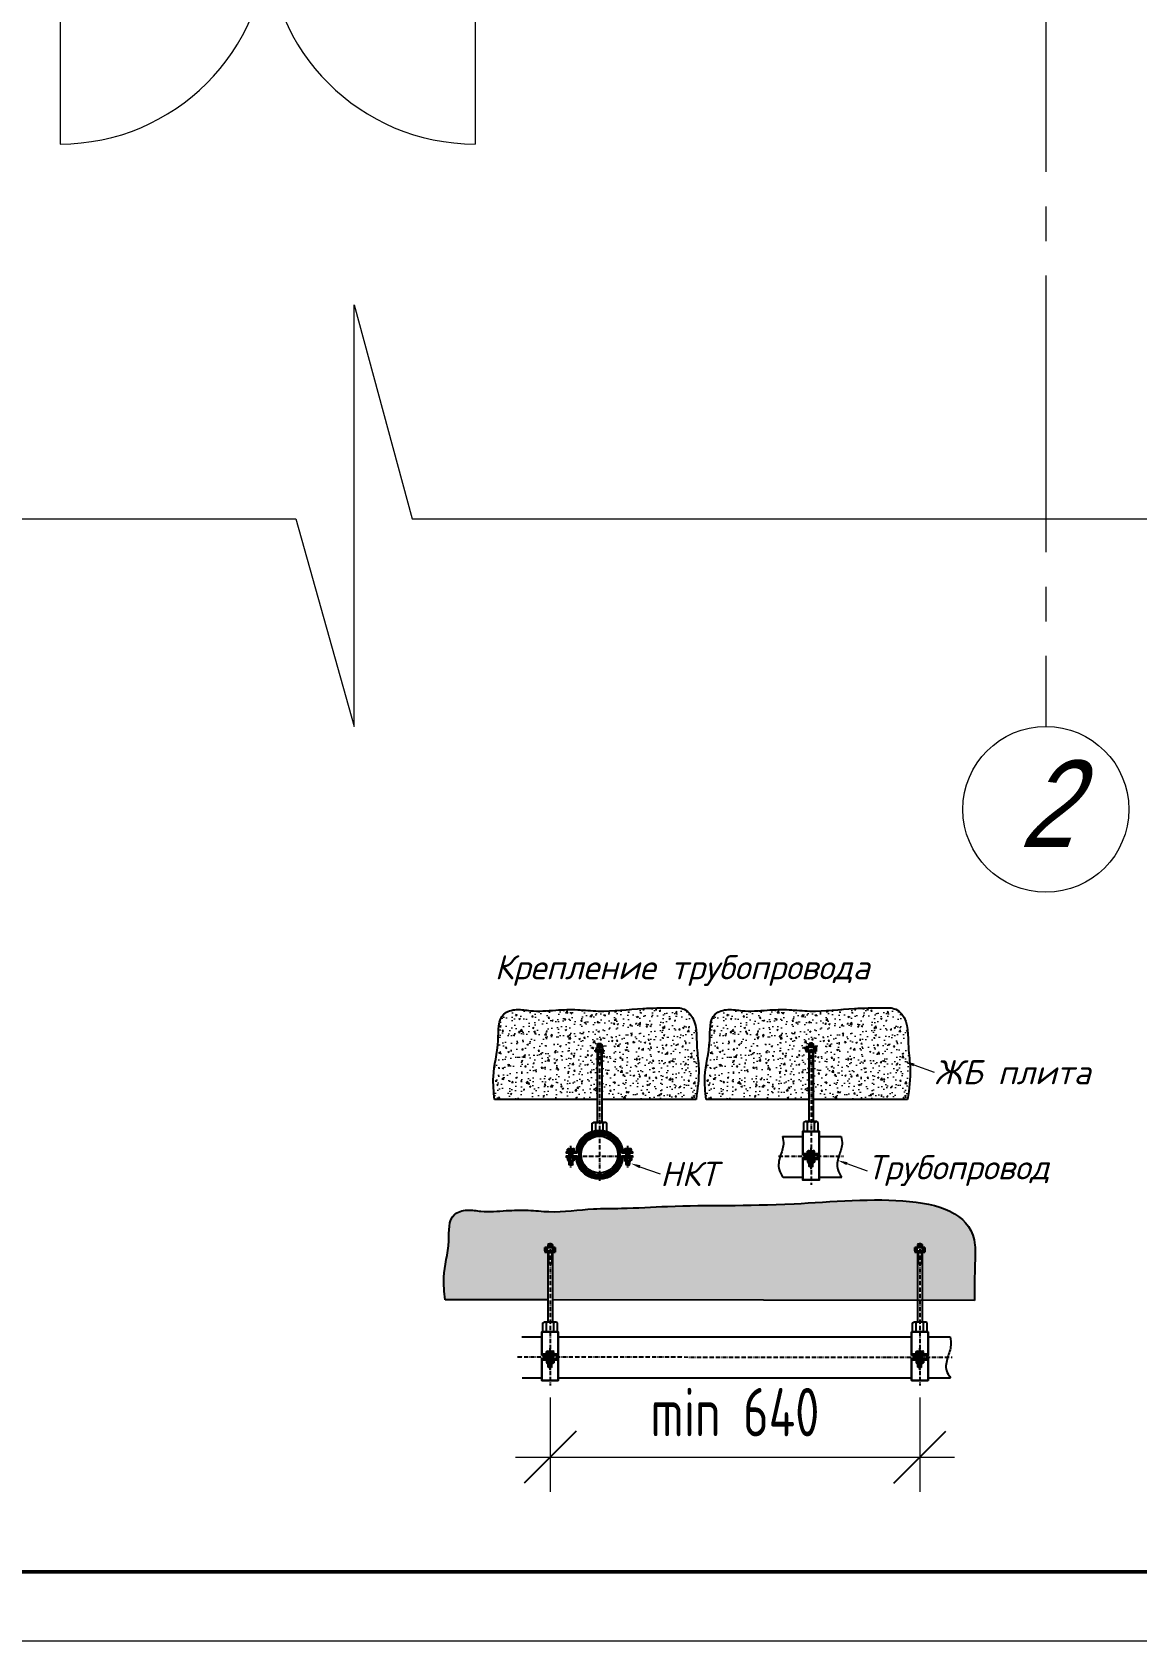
# Model space of a CAD drawing. Header units: millimetres. Extents: x 30169 to 203393, y 1026 to 13462.
# Drawn here: x 132279 to 135472, y 1026 to 5679 of the extents above; entities that cross this region are included whole.
import ezdxf
from ezdxf import colors
from ezdxf.entities.mleader import LeaderData, LeaderLine
from ezdxf.math import Vec2, Vec3

# ---------------------------------------------------------------- set-up
doc = ezdxf.new("R2010")
doc.units = ezdxf.units.MM
for name, pattern in [('ACAD_ISO10W100', [18.5, 12, -3, 0.5, -3]), ('CENTER', [50.8, 31.75, -6.35, 6.35, -6.35]), ('CONTINUA', [0]), ('DASHED', [7, 5, -2, 0]), ('LTYPE_5', [1100, 800, -100, 100, -100])]:
    doc.linetypes.add(name, pattern=pattern)
doc.layers.add('4.4.4._Сэндвич', color=252, linetype='Continuous', lineweight=53)
doc.layers.add('RC-Выноски', color=7, linetype='Continuous', lineweight=0)
for name, color, linetype in [('BORU', 9, 'Continuous'), ('SM_kelepçe', 2, 'Continuous'), ('АГПТ', 7, 'Continuous'), ('ось', 8, 'ACAD_ISO10W100')]:
    doc.layers.add(name, color=color, linetype=linetype)
doc.layers.add('Общий01', color=18, linetype='Continuous', lineweight=13, true_color=0x000000)
doc.layers.add('Стена', color=18, linetype='Continuous', lineweight=50, true_color=0x000000)
doc.styles.add('ARIALUNICODEMS', font='ARIALUNI.ttf')
doc.styles.add('RubezhCAD', font='arial.ttf', dxfattribs={"width": 0.8})
doc.styles.add('simplex', font='simplex.shx', dxfattribs={"width": 0.7})
doc.styles.get("Standard").update_dxf_attribs({"font": 'arial.ttf'})
doc.styles.add('Архитектурный', font='isocpeui.ttf')
doc.dimstyles.new('krilca', dxfattribs={"dimscale": 0, "dimtxt": 180, "dimasz": 150, "dimexe": 100, "dimexo": 50, "dimgap": 60, "dimtad": 1, "dimdec": 0, "dimdsep": 46, "dimtxsty": 'simplex', "dimblk": 'OBLIQUE', "dimcen": 0, "dimdle": 100, "dimclrd": 256, "dimclre": 256, "dimclrt": 256, "dimaunit": 1, "dimadec": 0, "dimazin": 0, "dimtfac": 1, "dimtdec": 0, "dimtmove": 1, "dimatfit": 3, "dimldrblk": 'OPEN30', "dimfxl": 100, "dimlwd": -1, "dimlwe": -1, "dimarcsym": 0})

# ---------------------------------------------------------------- blocks, each defined once
blk = doc.blocks.new('*U297')
at = {"lineweight": 0}
blk.add_lwpolyline([(-415, -5), (5, -5), (5, 292), (-415, 292)], close=True, dxfattribs=at)
at = {"color": 0, "linetype": 'Continuous', "lineweight": 50}
blk.add_lwpolyline([(-395, 287), (0, 287), (0, 0), (-395, 0)], close=True, dxfattribs=at)
blk = doc.blocks.new('кросс4эт')
at = {"layer": 'АГПТ', "color": 252, "lineweight": 15}
blk.add_lwpolyline([(-358789.2, 513221.9), (-356187.9, 513221.9), (-356019.9, 512621.9), (-356019.9, 513841.2), (-355852, 513221.9), (-352999.2, 513221.9)], dxfattribs=at)
at = {"layer": 'Общий01', "color": 252, "linetype": 'LTYPE_5', "lineweight": 15}
blk.add_line((-354019.9, 520525.7), (-354019.9, 512621.9), dxfattribs=at)
at = {"layer": 'Общий01', "color": 252, "linetype": 'Continuous', "lineweight": 15}
blk.add_circle((-354019.9, 512381.9), 239.9, dxfattribs=at)
at = {"layer": 'Стена', "color": 252, "linetype": 'Continuous', "lineweight": 15}
for p, q in [((-356869.9, 514906.4), (-356869.9, 514306.4)), ((-355669.9, 514906.4), (-355669.9, 514306.4))]:
    blk.add_line(p, q, dxfattribs=at)
for centre, start, end in [((-356869.9, 514906.4), 270, 0), ((-355669.9, 514906.4), 180, 270)]:
    blk.add_arc(centre, 600, start, end, dxfattribs=at)
at = {"layer": 'Общий01', "color": 252, "linetype": 'Continuous', "lineweight": 15, "style": 'ARIALUNICODEMS', "oblique": 20, "width": 0.8}
blk.add_text('2', height=250, rotation=360, dxfattribs=at).set_placement((-354097.6, 512273.2))
blk = doc.blocks.new('НКТ')
at = {"layer": 'BORU'}
for radius in [533, 485]:
    blk.add_circle((5330585, 929070), radius, dxfattribs=at)
at = {"layer": 'SM_kelepçe', "color": 250, "linetype": 'ByBlock', "ltscale": 0.2}
for p, q in [((5330393, 929895), (5330429, 929916)), ((5330393, 929645), (5330393, 929895)), ((5330741, 929916), (5330429, 929916)), ((5330489, 929676), (5330489, 929895)), ((5330681, 929668), (5330681, 929895)), ((5330777, 929895), (5330741, 929916)), ((5330777, 929645), (5330777, 929895)), ((5329739, 929211), (5329757, 929221)), ((5329739, 929154), (5329739, 929211)), ((5329739, 929154), (5329931, 929154)), ((5329739, 928976), (5329757, 928986)), ((5329739, 928976), (5329739, 928920)), ((5329739, 928920), (5329757, 928909)), ((5329757, 929221), (5329913, 929221)), ((5329913, 928986), (5329757, 928986)), ((5329913, 928909), (5329757, 928909)), ((5329787, 929154), (5329787, 929211)), ((5329787, 929034), (5329787, 929106)), ((5329787, 928976), (5329787, 928920)), ((5329787, 928806), (5329787, 928909)), ((5329799, 929034), (5329799, 929106)), ((5329799, 928794), (5329799, 928909)), ((5329871, 929034), (5329871, 929106)), ((5329871, 928794), (5329871, 928909)), ((5329883, 929155), (5329883, 929211)), ((5329883, 929034), (5329883, 929106)), ((5329883, 928976), (5329883, 928920)), ((5329883, 928806), (5329883, 928909)), ((5329931, 929211), (5329913, 929221)), ((5329931, 928976), (5329913, 928986)), ((5329931, 928920), (5329913, 928909)), ((5329931, 929154), (5329931, 929211)), ((5329931, 928976), (5329931, 928920)), ((5329998, 929219), (5329969, 929226)), ((5329998, 928922), (5329969, 928914)), ((5330062, 929202), (5330033, 929210)), ((5330062, 928938), (5330033, 928930)), ((5331109, 929202), (5331138, 929210)), ((5331109, 928938), (5331138, 928930)), ((5331173, 929219), (5331202, 929226)), ((5331173, 928922), (5331202, 928914)), ((5331239, 929211), (5331257, 929221)), ((5331239, 929154), (5331239, 929211)), ((5331431, 929154), (5331239, 929154)), ((5331239, 928976), (5331257, 928986)), ((5331239, 928976), (5331239, 928920)), ((5331239, 928920), (5331257, 928909)), ((5331413, 929221), (5331257, 929221)), ((5331257, 928986), (5331413, 928986)), ((5331257, 928909), (5331413, 928909)), ((5331287, 929155), (5331287, 929211)), ((5331287, 929034), (5331287, 929106)), ((5331287, 928976), (5331287, 928920)), ((5331287, 928806), (5331287, 928909)), ((5331299, 929034), (5331299, 929106)), ((5331299, 928794), (5331299, 928909)), ((5331371, 929034), (5331371, 929106)), ((5331371, 928794), (5331371, 928909)), ((5331383, 929154), (5331383, 929211)), ((5331383, 929034), (5331383, 929106)), ((5331383, 928976), (5331383, 928920)), ((5331383, 928806), (5331383, 928909)), ((5331431, 929211), (5331413, 929221)), ((5331431, 928976), (5331413, 928986)), ((5331431, 928920), (5331413, 928909)), ((5331431, 929154), (5331431, 929211)), ((5331431, 928976), (5331431, 928920)), ((5329799, 928794), (5329787, 928806)), ((5329871, 928794), (5329799, 928794)), ((5329883, 928806), (5329871, 928794)), ((5331287, 928806), (5331299, 928794)), ((5331299, 928794), (5331371, 928794)), ((5331371, 928794), (5331383, 928806))]:
    blk.add_line(p, q, dxfattribs=at)
at = {"layer": 'SM_kelepçe', "color": 250, "linetype": 'CENTER', "ltscale": 0.2}
for p, q in [((5329835, 928735), (5329835, 929302)), ((5331335, 928735), (5331335, 929302))]:
    blk.add_line(p, q, dxfattribs=at)
at = {"layer": 'SM_kelepçe', "color": 250, "linetype": 'ByBlock', "ltscale": 0.2}
blk.add_lwpolyline([(5331192, 929142), (5331455, 929142), (5331455, 929106), (5331192, 929106, -0.377259), (5331151, 929143, 0.879723), (5330020, 929143, -0.377259), (5329978, 929106), (5329715, 929106), (5329715, 929142), (5329978, 929142, 0.377259), (5329984, 929147, -0.879723), (5331186, 929147, 0.377259)], format="xyb", close=True, dxfattribs=at)
blk.add_lwpolyline([(5331455, 928998), (5331192, 928998, 0.377259), (5331186, 928993, -0.879724), (5329984, 928993, 0.377259), (5329978, 928998), (5329715, 928998), (5329715, 929034), (5329978, 929034, -0.377259), (5330020, 928997, 0.879724), (5331151, 928997, -0.377259), (5331192, 929034), (5331455, 929034), (5331455, 928998)], format="xyb", dxfattribs=at)
for points in [[(5329733, 929154), (5329937, 929154), (5329937, 929142), (5329733, 929142)], [(5329733, 928998), (5329937, 928998), (5329937, 928986), (5329733, 928986)], [(5331437, 929154), (5331233, 929154), (5331233, 929142), (5331437, 929142)], [(5331437, 928998), (5331233, 928998), (5331233, 928986), (5331437, 928986)]]:
    blk.add_lwpolyline(points, close=True, dxfattribs=at)
for centre, radius, start, end in [((5330585, 929070), 636, 14.1825, 165.8174), ((5330429, 929819), 97, 51.7868, 90), ((5330585, 929684), 232, 65.5673, 114.4327), ((5330741, 929819), 97, 90, 128.2132), ((5330585, 929070), 540, 14.1825, 165.8175), ((5329757, 929173), 48.5, 51.7868, 90), ((5329757, 928938), 48.5, 51.7868, 90), ((5329757, 928958), 48.5, 270, 308.2132), ((5329835, 929105), 116, 65.5673, 114.4327), ((5329835, 928870), 116, 65.5673, 114.4327), ((5329835, 929025), 116, 245.5673, 294.4327), ((5329913, 929173), 48.5, 90, 128.2132), ((5329913, 928938), 48.5, 90, 128.2132), ((5329913, 928958), 48.5, 231.7868, 270), ((5330585, 929070), 636, 194.1825, 345.8175), ((5330585, 929070), 540, 194.1825, 345.8175), ((5331257, 929173), 48.5, 51.7868, 90), ((5331257, 928938), 48.5, 51.7868, 90), ((5331257, 928958), 48.5, 270, 308.2132), ((5331335, 929105), 116, 65.5673, 114.4327), ((5331335, 928870), 116, 65.5673, 114.4327), ((5331335, 929025), 116, 245.5673, 294.4327), ((5331413, 929173), 48.5, 90, 128.2132), ((5331413, 928938), 48.5, 90, 128.2132), ((5331413, 928958), 48.5, 231.7868, 270)]:
    blk.add_arc(centre, radius, start, end, dxfattribs=at)
blk = doc.blocks.new('_OBLIQUE')
at = {"color": 0, "linetype": 'ByBlock'}
blk.add_line((-0.5, -0.5), (0.5, 0.5), dxfattribs=at)
blk = doc.blocks.new('*D305')
at = {"layer": 'Defpoints', "color": 0, "linetype": 'Continuous', "transparency": 16777216}
for p in [(133775.9, 1779.8), (134844.8, 1779.8), (134844.8, 1557.8)]:
    blk.add_point(p, dxfattribs=at)
at = {"layer": 'АГПТ', "color": 42, "linetype": 'Continuous', "lineweight": 5, "transparency": 16777216}
for p, q in [((133775.9, 1729.8), (133775.9, 1457.8)), ((134844.8, 1729.8), (134844.8, 1457.8)), ((133675.9, 1557.8), (134944.8, 1557.8))]:
    blk.add_line(p, q, dxfattribs=at)
at = {"layer": 'АГПТ', "color": 42, "linetype": 'Continuous', "lineweight": 5, "transparency": 16777216, "xscale": 150, "yscale": 150, "zscale": 150, "rotation": 180}
blk.add_blockref('_OBLIQUE', (133775.9, 1557.8), dxfattribs=at)
at = {"layer": 'АГПТ', "color": 42, "linetype": 'Continuous', "lineweight": 5, "transparency": 16777216, "xscale": 150, "yscale": 150, "zscale": 150}
blk.add_blockref('_OBLIQUE', (134844.8, 1557.8), dxfattribs=at)
at = {"layer": 'АГПТ', "color": 42, "linetype": 'Continuous', "lineweight": 5, "transparency": 16777216, "insert": (134310.4, 1687.8), "char_height": 180, "attachment_point": 5, "style": 'simplex'}
blk.add_mtext('{\\H0.77778x;min 640}', dxfattribs=at)
blk = doc.blocks.new('_Open30')
at = {"color": 0, "linetype": 'ByBlock', "lineweight": -2}
for p, q in [((-1, 0.268), (0, 0)), ((0, 0), (-1, -0.268)), ((0, 0), (-1, 0))]:
    blk.add_line(p, q, dxfattribs=at)
blk = doc.blocks.new('монтBTH')
at = {"layer": 'RC-Выноски'}
ml = blk.add_multileader_mtext('Standard', dxfattribs=at)
ml.set_content('плита перекрытия', color=256, style='RubezhCAD')
ml.set_leader_properties()
ml.build(insert=Vec2(0, 0))
ml.multileader.update_dxf_attribs({"text_left_attachment_type": 2, "dogleg_length": 2, "arrow_head_size": 400, "scale": 100})
ctx = ml.context
ctx.base_point, ctx.scale, ctx.char_height, ctx.arrow_head_size, ctx.landing_gap_size, ctx.plane_origin = Vec3(4840785, -930815), 100, 250, 400, 100, Vec3(4361989, -1118802)
ctx.left_attachment, ctx.text_align_type = 2, 1
notes = []
notes.append((ctx, [(1, (1, 1, 0), (4843511, -930815), (-1, 0), 200, [(0, [(4843857, -932126)], 0, [])])]))
ctx.mtext.insert, ctx.mtext.width, ctx.mtext.alignment, ctx.mtext.flow_direction = Vec3(4842048, -930655), 2861.91, 2, 5
ml = blk.add_multileader_mtext('Standard', dxfattribs=at)
ml.set_content('труба гофрированная', color=256, style='RubezhCAD')
ml.set_leader_properties()
ml.build(insert=Vec2(0, 0))
ml.multileader.update_dxf_attribs({"text_left_attachment_type": 2, "dogleg_length": 2, "arrow_head_size": 400, "scale": 100})
ctx = ml.context
ctx.base_point, ctx.scale, ctx.char_height, ctx.arrow_head_size, ctx.landing_gap_size, ctx.plane_origin = Vec3(4840290, -934409), 100, 250, 400, 100, Vec3(4361989, -1122393)
ctx.left_attachment, ctx.text_align_type = 2, 1
notes.append((ctx, [(1, (1, 1, 0), (4843511, -934406), (-1, 0), 200, [(0, [(4843857, -933478)], 0, [])])]))
ctx.mtext.insert, ctx.mtext.width, ctx.mtext.alignment, ctx.mtext.flow_direction = Vec3(4841800, -934244), 2861.91, 2, 5
ml = blk.add_multileader_mtext('Standard', dxfattribs=at)
ml.set_content('скоба крепежная', color=256, style='RubezhCAD')
ml.set_leader_properties()
ml.build(insert=Vec2(0, 0))
ml.multileader.update_dxf_attribs({"text_left_attachment_type": 2, "dogleg_length": 2, "arrow_head_size": 400, "scale": 100})
ctx = ml.context
ctx.base_point, ctx.scale, ctx.char_height, ctx.arrow_head_size, ctx.landing_gap_size, ctx.plane_origin = Vec3(4840942, -935134), 100, 250, 400, 100, Vec3(4361989, -1123118)
ctx.left_attachment, ctx.text_align_type = 2, 1
notes.append((ctx, [(1, (1, 1, 0), (4843511, -935131), (-1, 0), 200, [(0, [(4844253, -933754)], 0, [])])]))
ctx.mtext.insert, ctx.mtext.width, ctx.mtext.alignment, ctx.mtext.flow_direction = Vec3(4842127, -934971), 2861.91, 2, 5
ml = blk.add_multileader_mtext('Standard', dxfattribs=at)
ml.set_content('Извещатель пожарный дымовой', color=256, style='RubezhCAD')
ml.set_leader_properties()
ml.build(insert=Vec2(0, 0))
ml.multileader.update_dxf_attribs({"text_left_attachment_type": 2, "dogleg_length": 2, "arrow_head_size": 400, "scale": 100})
ctx = ml.context
ctx.base_point, ctx.scale, ctx.char_height, ctx.arrow_head_size, ctx.landing_gap_size, ctx.plane_origin = Vec3(4844143, -935339), 100, 250, 400, 100, Vec3(4365549, -1123118)
ctx.left_attachment, ctx.text_align_type = 2, 1
notes.append((ctx, [(1, (1, 1, 0), (4847071, -935131), (-1, 0), 200, [(0, [(4846626, -933853)], 0, [])])]))
ctx.mtext.insert, ctx.mtext.width, ctx.mtext.alignment, ctx.mtext.flow_direction = Vec3(4845507, -934971), 2861.91, 2, 5
for ctx, leaders in notes:
    for number, flags, end, landing, length, lines in leaders:
        leader = LeaderData()
        leader.index, (leader.has_last_leader_line, leader.has_dogleg_vector, leader.attachment_direction) = number, flags
        leader.last_leader_point, leader.dogleg_vector, leader.dogleg_length = Vec3(end), Vec3(landing), length
        for number, points, colour, breaks in lines:
            line = LeaderLine()
            line.index, line.vertices, line.color, line.breaks = number, Vec3.list(points), colors.encode_raw_color(colour), breaks
            leader.lines.append(line)
        ctx.leaders.append(leader)

msp = doc.modelspace()

# ---------------------------------------------------------------- hatches: boundary and pattern name
at = {"layer": 'АГПТ', "linetype": 'ByBlock', "lineweight": 5, "true_color": 0x636466}
h = msp.add_hatch(dxfattribs=at)
h.set_pattern_fill('AR-CONC', color=251, scale=6.5856)
h.set_pattern_definition([(50, (-149991.78, -55151.076), (47.2358866, -4.1326046), [4.9392, -54.3312]), (355, (-149991.78, -55151.076), (-9.137608, 49.536365), [3.95136, -43.46496]), (100.451444, (-149987.845, -55151.42), (38.0982786, 45.40376), [4.197674, -46.174415]), (46.1842, (-149991.78, -55137.905), (70.284245, -10.900438), [7.4088, -81.4968]), (96.635635, (-149985.924, -55138.81), (61.553097, 64.151555), [6.296515, -69.261661]), (351.184164, (-149991.78, -55137.905), (61.553097, 64.151555), [5.92704, -65.19744]), (21, (-149985.196, -55141.197), (39.309911, -26.5148697), [4.9392, -54.3312]), (326, (-149985.196, -55141.197), (16.0237745, 47.755481), [3.95136, -43.46496]), (71.451445, (-149981.92, -55143.407), (55.333685, 21.2406116), [4.197674, -46.174415]), (37.5, (-149991.781, -55151.076), (0.8007994, 21.9230576), [0, -42.938112, 0, -44.12352, 0, -43.6296]), (7.5, (-149991.78, -55151.076), (17.3247075, 25.9743777), [0, -25.156992, 0, -41.950272, 0, -16.62864]), (327.5, (-150006.467, -55151.076), (35.1554104, -1.4853736), [0, -16.464, 0, -51.36768, 0, -68.16096]), (317.5, (-150013.053, -55151.076), (38.4063084, 6.5925137), [0, -21.4032, 0, -34.113408, 0, -48.40416])])
edge = h.paths.add_edge_path()
edge.add_spline(control_points=[(134198, 2592.6), (134202.3, 2622.5), (134209.5, 2672.8), (134196.5, 2753.4), (134202.9, 2822.3), (134160.1, 2858.9), (134110.2, 2856.5), (134028.8, 2858.1), (133938.4, 2843.2), (133854.5, 2853.6), (133789.1, 2851.1), (133729.5, 2845.4), (133680.2, 2855.8), (133622.5, 2839), (133631.7, 2748.2), (133607.2, 2672.6), (133613.2, 2614.8), (133615.4, 2592.6)], knot_values=[0, 0, 0, 0, 813.20614, 1373.258786, 2267.598019, 2471.230575, 2825.518475, 3562.642134, 4740.096528, 5283.9821, 5863.401899, 6530.876351, 6895.046853, 7253.742669, 7962.297044, 8925.692749, 9523.839722, 9523.839722, 9523.839722, 9523.839722], degree=3, periodic=0)
edge.add_line((133615.4, 2592.6), (133912.2, 2592.6))
edge.add_line((133912.2, 2592.6), (133912.2, 2730.9))
edge.add_line((133912.2, 2730.9), (133906, 2730.9))
edge.add_line((133906, 2730.9), (133906, 2734.9))
edge.add_line((133906, 2734.9), (133910, 2734.9))
edge.add_line((133910, 2734.9), (133910, 2742.9))
edge.add_line((133910, 2742.9), (133912.2, 2742.9))
edge.add_line((133912.2, 2742.9), (133912.2, 2751.2))
edge.add_line((133912.2, 2751.2), (133913.8, 2752.8))
edge.add_line((133913.8, 2752.8), (133923.7, 2752.8))
edge.add_line((133923.7, 2752.8), (133925.4, 2751.2))
edge.add_line((133925.4, 2751.2), (133925.4, 2742.9))
edge.add_line((133925.4, 2742.9), (133927.6, 2742.9))
edge.add_line((133927.6, 2742.9), (133927.6, 2734.9))
edge.add_line((133927.6, 2734.9), (133931.6, 2734.9))
edge.add_line((133931.6, 2734.9), (133931.6, 2730.9))
edge.add_line((133931.6, 2730.9), (133925.4, 2730.9))
edge.add_line((133925.4, 2730.9), (133925.4, 2592.6))
edge.add_line((133925.4, 2592.6), (134198, 2592.6))
h = msp.add_hatch(dxfattribs=at)
h.set_pattern_fill('AR-CONC', color=251, scale=6.5856)
h.set_pattern_definition([(50, (-149380.31, -55151.076), (47.2358866, -4.1326046), [4.9392, -54.3312]), (355, (-149380.31, -55151.076), (-9.137608, 49.536365), [3.95136, -43.46496]), (100.451444, (-149376.373, -55151.42), (38.0982786, 45.40376), [4.197674, -46.174415]), (46.1842, (-149380.31, -55137.905), (70.284245, -10.900438), [7.4088, -81.4968]), (96.635635, (-149374.45, -55138.81), (61.553097, 64.151555), [6.296515, -69.261661]), (351.184164, (-149380.31, -55137.905), (61.553097, 64.151555), [5.92704, -65.19744]), (21, (-149373.724, -55141.197), (39.309911, -26.5148697), [4.9392, -54.3312]), (326, (-149373.724, -55141.197), (16.0237745, 47.755481), [3.95136, -43.46496]), (71.451445, (-149370.45, -55143.407), (55.333685, 21.2406116), [4.197674, -46.174415]), (37.5, (-149380.31, -55151.076), (0.8007994, 21.9230576), [0, -42.938112, 0, -44.12352, 0, -43.6296]), (7.5, (-149380.31, -55151.076), (17.3247075, 25.9743777), [0, -25.156992, 0, -41.950272, 0, -16.62864]), (327.5, (-149394.995, -55151.076), (35.1554104, -1.4853736), [0, -16.464, 0, -51.36768, 0, -68.16096]), (317.5, (-149401.58, -55151.076), (38.4063084, 6.5925137), [0, -21.4032, 0, -34.113408, 0, -48.40416])])
edge = h.paths.add_edge_path()
edge.add_line((134521.5, 2742.9), (134523.7, 2742.9))
edge.add_line((134523.7, 2742.9), (134523.7, 2751.2))
edge.add_line((134523.7, 2751.2), (134525.3, 2752.8))
edge.add_line((134525.3, 2752.8), (134535.2, 2752.8))
edge.add_line((134535.2, 2752.8), (134536.8, 2751.2))
edge.add_line((134536.8, 2751.2), (134536.8, 2742.9))
edge.add_line((134536.8, 2742.9), (134539, 2742.9))
edge.add_line((134539, 2742.9), (134539, 2734.9))
edge.add_line((134539, 2734.9), (134543, 2734.9))
edge.add_line((134543, 2734.9), (134543, 2730.9))
edge.add_line((134543, 2730.9), (134536.8, 2730.9))
edge.add_line((134536.8, 2730.9), (134536.8, 2592.6))
edge.add_line((134536.8, 2592.6), (134809.5, 2592.6))
edge.add_spline(control_points=[(134809.5, 2592.6), (134813.8, 2622.5), (134821, 2672.8), (134808, 2753.4), (134814.4, 2822.3), (134771.6, 2858.9), (134721.6, 2856.5), (134640.3, 2858.1), (134549.9, 2843.2), (134466, 2853.6), (134400.6, 2851.1), (134341, 2845.4), (134291.7, 2855.8), (134234, 2839), (134243.1, 2748.2), (134218.7, 2672.6), (134224.6, 2614.8), (134226.9, 2592.6)], knot_values=[0, 0, 0, 0, 1355.343567, 2288.764643, 3779.330031, 4118.717625, 4709.197459, 5937.73689, 7900.16088, 8806.636833, 9772.336498, 10884.793919, 11491.744755, 12089.571115, 13270.495074, 14876.154581, 15873.066204, 15873.066204, 15873.066204, 15873.066204], degree=3, periodic=0)
edge.add_line((134226.9, 2592.6), (134523.7, 2592.6))
edge.add_line((134523.7, 2592.6), (134523.7, 2730.9))
edge.add_line((134523.7, 2730.9), (134517.5, 2730.9))
edge.add_line((134517.5, 2730.9), (134517.5, 2734.9))
edge.add_line((134517.5, 2734.9), (134521.5, 2734.9))
edge.add_line((134521.5, 2734.9), (134521.5, 2742.9))
at = {"layer": 'АГПТ', "linetype": 'Continuous', "lineweight": 5}
h = msp.add_hatch(dxfattribs=at)
h.set_pattern_fill('AR-CONC', color=252, scale=6.5856)
h.set_pattern_definition([(50, (-449805.356, -100127.906), (47.2358866, -4.1326046), [4.9392, -54.3312]), (355, (-449805.356, -100127.906), (-9.137608, 49.536365), [3.95136, -43.46496]), (100.4514445, (-449801.42, -100128.25), (38.0982786, 45.40376), [4.197674, -46.174415]), (46.1842, (-449805.356, -100114.735), (70.284245, -10.900438), [7.4088, -81.4968]), (96.635635, (-449799.5, -100115.64), (61.553097, 64.1515546), [6.296515, -69.261661]), (351.184164, (-449805.356, -100114.735), (61.553097, 64.1515545), [5.92704, -65.19744]), (21, (-449798.77, -100118.028), (39.3099108, -26.5148697), [4.9392, -54.3312]), (326, (-449798.77, -100118.028), (16.0237745, 47.7554814), [3.95136, -43.46496]), (71.451445, (-449795.495, -100120.237), (55.333685, 21.2406116), [4.197674, -46.174415]), (37.5, (-449805.356, -100127.906), (0.80079943, 21.92305764), [0, -42.938112, 0, -44.12352, 0, -43.6296]), (7.5, (-449805.356, -100127.906), (17.3247075, 25.9743777), [0, -25.156992, 0, -41.950272, 0, -16.62864]), (327.5, (-449820.042, -100127.906), (35.15541036, -1.48537363), [0, -16.464, 0, -51.36768, 0, -68.16096]), (317.5, (-449826.628, -100127.906), (38.4063084, 6.5925137), [0, -21.4032, 0, -34.113408, 0, -48.40416])])
edge = h.paths.add_edge_path()
edge.add_line((134838.2, 2149.5), (134830, 2149.5))
edge.add_line((134830, 2149.5), (134830, 2152.9))
edge.add_line((134830, 2152.9), (134830, 2162.8))
edge.add_line((134830, 2162.8), (134838.2, 2162.8))
edge.add_line((134838.2, 2162.8), (134838.2, 2172.7))
edge.add_line((134838.2, 2172.7), (134851.4, 2172.7))
edge.add_line((134851.4, 2172.7), (134851.4, 2162.8))
edge.add_line((134851.4, 2162.8), (134859.6, 2162.8))
edge.add_line((134859.6, 2162.8), (134859.6, 2152.9))
edge.add_line((134859.6, 2152.9), (134859.6, 2149.5))
edge.add_line((134859.6, 2149.5), (134851.4, 2149.5))
edge.add_line((134851.4, 2149.5), (134851.4, 2011.4))
edge.add_line((134851.4, 2011.4), (135003.1, 2011.2))
edge.add_spline(control_points=[(135003.1, 2011.2), (135003, 2046.7), (135002.9, 2099.4), (135016.1, 2341.5), (134489.9, 2276.6), (134196.6, 2289.5), (133999.6, 2276.4), (133885.4, 2277.9), (133795.6, 2263.2), (133711.6, 2273.6), (133646.3, 2271.1), (133586.7, 2265.4), (133537.3, 2275.7), (133479.7, 2259), (133488.8, 2168.2), (133464.3, 2092.5), (133470.3, 2034.8), (133472.6, 2012.6)], knot_values=[0, 0, 0, 0, 982.76219, 1458.328426, 6344.319842, 9678.178785, 10893.162643, 11630.286302, 12807.740696, 13351.626268, 13931.046067, 14598.520519, 14962.691021, 15321.386837, 16029.941212, 16993.336917, 17591.48389, 17591.48389, 17591.48389, 17591.48389], degree=3, periodic=0)
edge.add_line((133472.6, 2012.6), (133769.3, 2012.6))
edge.add_line((133769.3, 2012.6), (133769.3, 2150.9))
edge.add_line((133769.3, 2150.9), (133761.1, 2150.9))
edge.add_line((133761.1, 2150.9), (133761.1, 2154.4))
edge.add_line((133761.1, 2154.4), (133761.1, 2164.3))
edge.add_line((133761.1, 2164.3), (133769.3, 2164.3))
edge.add_line((133769.3, 2164.3), (133769.3, 2174.1))
edge.add_line((133769.3, 2174.1), (133782.5, 2174.1))
edge.add_line((133782.5, 2174.1), (133782.5, 2164.3))
edge.add_line((133782.5, 2164.3), (133790.7, 2164.3))
edge.add_line((133790.7, 2164.3), (133790.7, 2154.4))
edge.add_line((133790.7, 2154.4), (133790.7, 2150.9))
edge.add_line((133790.7, 2150.9), (133782.5, 2150.9))
edge.add_line((133782.5, 2150.9), (133782.5, 2012.6))
edge.add_line((133782.5, 2012.6), (134838.2, 2011.4))
edge.add_line((134838.2, 2011.4), (134838.2, 2149.5))

# ---------------------------------------------------------------- linework, layer by layer
for p, q in [((133913.8, 2752.8), (133912.2, 2751.2)), ((133912.2, 2751.2), (133912.2, 2742.9)), ((133925.4, 2751.2), (133912.2, 2751.2)), ((133923.7, 2752.8), (133913.8, 2752.8)), ((133913.8, 2751.2), (133913.8, 2742.9)), ((133923.7, 2752.8), (133925.4, 2751.2)), ((133923.7, 2751.2), (133923.7, 2742.9)), ((133925.4, 2751.2), (133925.4, 2742.9)), ((134525.3, 2754.1), (134523.7, 2752.5)), ((134523.7, 2752.5), (134523.7, 2744.3)), ((134536.8, 2752.5), (134523.7, 2752.5)), ((134535.2, 2754.1), (134525.3, 2754.1)), ((134525.3, 2752.5), (134525.3, 2744.3)), ((134535.2, 2754.1), (134536.8, 2752.5)), ((134535.2, 2752.5), (134535.2, 2744.3)), ((134536.8, 2752.5), (134536.8, 2744.3)), ((133906, 2730.9), (133931.6, 2730.9)), ((133912.2, 2730.9), (133912.2, 2592.6)), ((133913.8, 2730.9), (133913.8, 2695.2)), ((133923.7, 2730.9), (133923.7, 2695.2)), ((133925.4, 2730.9), (133925.4, 2592.6)), ((134515.4, 2734.4), (134545.1, 2734.4)), ((134515.4, 2734.4), (134515.4, 2730.9)), ((134515.4, 2730.9), (134545.1, 2730.9)), ((134523.7, 2730.9), (134523.7, 2579.4)), ((134525.3, 2730.9), (134525.3, 2696.5)), ((134535.2, 2730.9), (134535.2, 2696.5)), ((134536.8, 2730.9), (134536.8, 2579.4)), ((134545.1, 2734.4), (134545.1, 2730.9)), ((133925.4, 2695.2), (133912.2, 2695.2)), ((134536.8, 2696.5), (134523.7, 2696.5)), ((133912.2, 2592.6), (133615.4, 2592.6)), ((133912.2, 2592.6), (133912.2, 2525.6)), ((133925.4, 2592.6), (133925.4, 2525.6)), ((134198, 2592.6), (133925.4, 2592.6)), ((134523.7, 2592.6), (134226.9, 2592.6)), ((134523.7, 2579.4), (134523.7, 2528.4)), ((134809.5, 2592.6), (134536.8, 2592.6)), ((134536.8, 2579.4), (134536.8, 2528.4)), ((134448.3, 2485.6), (134506.4, 2485.6)), ((134554.1, 2485.6), (134617.8, 2485.6)), ((134449.8, 2367.1), (134506.4, 2367.1)), ((134554.1, 2367.1), (134619.3, 2367.1)), ((133761.1, 2154.4), (133790.7, 2154.4)), ((133761.1, 2154.4), (133761.1, 2150.9)), ((133761.1, 2150.9), (133790.7, 2150.9)), ((133771, 2174.1), (133769.3, 2172.5)), ((133769.3, 2172.5), (133769.3, 2164.3)), ((133782.5, 2172.5), (133769.3, 2172.5)), ((133769.3, 2150.9), (133769.3, 1999.4)), ((133780.9, 2174.1), (133771, 2174.1)), ((133771, 2172.5), (133771, 2164.3)), ((133771, 2150.9), (133771, 2116.5)), ((133780.9, 2174.1), (133782.5, 2172.5)), ((133780.9, 2172.5), (133780.9, 2164.3)), ((133780.9, 2150.9), (133780.9, 2116.5)), ((133782.5, 2172.5), (133782.5, 2164.3)), ((133782.5, 2150.9), (133782.5, 1999.4)), ((133790.7, 2154.4), (133790.7, 2150.9)), ((134830, 2154.4), (134859.6, 2154.4)), ((134830, 2154.4), (134830, 2150.9)), ((134830, 2150.9), (134859.6, 2150.9)), ((134839.8, 2174.1), (134838.2, 2172.5)), ((134838.2, 2172.5), (134838.2, 2164.3)), ((134851.4, 2172.5), (134838.2, 2172.5)), ((134838.2, 2150.9), (134838.2, 1999.4)), ((134849.7, 2174.1), (134839.8, 2174.1)), ((134839.8, 2172.5), (134839.8, 2164.3)), ((134839.8, 2150.9), (134839.8, 2116.5)), ((134849.7, 2174.1), (134851.4, 2172.5)), ((134849.7, 2172.5), (134849.7, 2164.3)), ((134849.7, 2150.9), (134849.7, 2116.5)), ((134851.4, 2172.5), (134851.4, 2164.3)), ((134851.4, 2150.9), (134851.4, 1999.4)), ((134859.6, 2154.4), (134859.6, 2150.9)), ((133782.5, 2116.5), (133769.3, 2116.5)), ((134851.4, 2116.5), (134838.2, 2116.5)), ((133769.3, 2012.6), (133472.6, 2012.6)), ((135003.1, 2011.2), (133782.5, 2012.6)), ((133769.3, 1999.4), (133769.3, 1976.7)), ((133769.3, 1999.4), (133769.3, 1948.4)), ((133782.5, 1999.4), (133782.5, 1976.7)), ((133782.5, 1999.4), (133782.5, 1948.4)), ((134838.2, 1999.4), (134838.2, 1976.7)), ((134838.2, 1999.4), (134838.2, 1948.4)), ((134851.4, 1999.4), (134851.4, 1976.7)), ((134851.4, 1999.4), (134851.4, 1948.4)), ((133694, 1905.6), (133752, 1905.6)), ((133799.8, 1905.6), (134762.8, 1905.6)), ((134762.8, 1905.6), (134820.9, 1905.6)), ((134868.7, 1905.6), (134932.4, 1905.6)), ((133695.4, 1787.1), (133752, 1787.1)), ((133799.8, 1787.1), (134764.3, 1787.1)), ((134764.3, 1787.1), (134820.9, 1787.1)), ((134868.7, 1787.1), (134933.8, 1787.1))]:
    msp.add_line(p, q)
at = {"lineweight": 30}
for p, q in [((133931.6, 2734.9), (133906, 2734.9)), ((133906, 2734.9), (133906, 2730.9)), ((133927.6, 2742.9), (133910, 2742.9)), ((133910, 2742.9), (133910, 2734.9)), ((133918.8, 2742.9), (133918.8, 2734.9)), ((133927.6, 2742.9), (133927.6, 2734.9)), ((133931.6, 2734.9), (133931.6, 2730.9)), ((134515.4, 2744.3), (134545.1, 2744.3)), ((134515.4, 2734.4), (134515.4, 2744.3)), ((134522, 2734.4), (134522, 2744.3)), ((134538.5, 2734.4), (134538.5, 2744.3)), ((134545.1, 2734.4), (134545.1, 2744.3)), ((133761.1, 2164.3), (133790.7, 2164.3)), ((133761.1, 2154.4), (133761.1, 2164.3)), ((133767.7, 2154.4), (133767.7, 2164.3)), ((133784.2, 2154.4), (133784.2, 2164.3)), ((133790.7, 2154.4), (133790.7, 2164.3)), ((134830, 2164.3), (134859.6, 2164.3)), ((134830, 2154.4), (134830, 2164.3)), ((134836.6, 2154.4), (134836.6, 2164.3)), ((134853, 2154.4), (134853, 2164.3)), ((134859.6, 2154.4), (134859.6, 2164.3))]:
    msp.add_line(p, q, dxfattribs=at)
msp.add_arc((133917.3, 2428), 57.6, 103.3424, 76.6576)
for points, knots in [([(133615.4, 2592.6), (133613.2, 2614.8), (133607.2, 2672.6), (133631.7, 2748.2), (133622.5, 2839), (133680.2, 2855.8), (133729.5, 2845.4), (133789.1, 2851.1), (133854.5, 2853.6), (133938.4, 2843.2), (134028.8, 2858.1), (134110.2, 2856.5), (134160.1, 2858.9), (134202.9, 2822.3), (134196.5, 2753.4), (134209.5, 2672.8), (134202.3, 2622.5), (134198, 2592.6)], [0, 0, 0, 0, 65.652612, 171.394924, 249.165853, 288.536305, 328.50766, 401.769655, 465.366773, 525.063653, 654.301047, 735.20774, 774.09438, 796.445089, 894.607764, 956.079142, 1045.336648, 1045.336648, 1045.336648, 1045.336648]), ([(134226.9, 2592.6), (134224.6, 2614.8), (134218.7, 2672.6), (134243.1, 2748.2), (134234, 2839), (134291.7, 2855.8), (134341, 2845.4), (134400.6, 2851.1), (134466, 2853.6), (134549.9, 2843.2), (134640.3, 2858.1), (134721.6, 2856.5), (134771.6, 2858.9), (134814.4, 2822.3), (134808, 2753.4), (134821, 2672.8), (134813.8, 2622.5), (134809.5, 2592.6)], [0, 0, 0, 0, 65.652612, 171.394924, 249.165853, 288.536305, 328.50766, 401.769655, 465.366773, 525.063653, 654.301047, 735.20774, 774.09438, 796.445089, 894.607764, 956.079142, 1045.336648, 1045.336648, 1045.336648, 1045.336648]), ([(134448.3, 2485.6), (134449.6, 2477.7), (134452.8, 2457.8), (134439.7, 2427.6), (134432.9, 2392.5), (134444.9, 2374.4), (134449.8, 2367.1)], [0, 0, 0, 0, 23.453298, 59.513142, 97.376672, 122.884825, 122.884825, 122.884825, 122.884825]), ([(134617.8, 2485.6), (134619.1, 2477.7), (134622.3, 2457.8), (134609.2, 2427.6), (134602.4, 2392.5), (134614.5, 2374.4), (134619.3, 2367.1)], [0, 0, 0, 0, 23.453298, 59.513142, 97.376672, 122.884825, 122.884825, 122.884825, 122.884825]), ([(133472.6, 2012.6), (133470.3, 2034.8), (133464.3, 2092.5), (133488.8, 2168.2), (133479.7, 2259), (133537.3, 2275.7), (133586.7, 2265.4), (133646.3, 2271.1), (133711.6, 2273.6), (133795.6, 2263.2), (133885.4, 2277.9), (133999.6, 2276.4), (134196.6, 2289.5), (134489.9, 2276.6), (135016.1, 2341.5), (135002.9, 2099.4), (135003, 2046.7), (135003.1, 2011.2)], [0, 0, 0, 0, 65.652612, 171.394924, 249.165853, 288.536305, 328.50766, 401.769655, 465.366773, 525.063653, 654.301047, 735.20774, 868.564368, 1234.488726, 1770.775144, 1822.973294, 1930.841272, 1930.841272, 1930.841272, 1930.841272]), ([(134932.4, 1905.6), (134933.7, 1897.2), (134936.9, 1876.8), (134923.9, 1846.2), (134916.6, 1811.3), (134929, 1793.9), (134933.8, 1787.1)], [0, 0, 0, 0, 24.877154, 60.936998, 98.800528, 123.053831, 123.053831, 123.053831, 123.053831])]:
    msp.add_open_spline(points, degree=3, knots=knots)
at = {"layer": 'SM_kelepçe', "color": 250, "linetype": 'ByBlock', "ltscale": 0.2}
for p, q in [((134509.2, 2526.1), (134513.1, 2528.4)), ((134509.2, 2498.6), (134509.2, 2526.1)), ((134547.4, 2528.4), (134513.1, 2528.4)), ((134519.7, 2502.1), (134519.7, 2526.1)), ((134540.8, 2501.2), (134540.8, 2526.1)), ((134551.3, 2526.1), (134547.4, 2528.4)), ((134551.3, 2498.6), (134551.3, 2526.1)), ((134519.7, 2442.8), (134521.7, 2443.9)), ((134519.7, 2436.5), (134519.7, 2442.8)), ((134519.7, 2436.5), (134540.8, 2436.5)), ((134521.7, 2443.9), (134538.8, 2443.9)), ((134525, 2436.5), (134525, 2442.8)), ((134525, 2423.4), (134525, 2431.3)), ((134526.3, 2423.4), (134526.3, 2431.3)), ((134534.2, 2423.4), (134534.2, 2431.3)), ((134535.5, 2436.6), (134535.5, 2442.8)), ((134535.5, 2423.4), (134535.5, 2431.3)), ((134540.8, 2442.8), (134538.8, 2443.9)), ((134540.8, 2436.5), (134540.8, 2442.8)), ((134519.7, 2417), (134521.7, 2418.1)), ((134519.7, 2417), (134519.7, 2410.8)), ((134519.7, 2410.8), (134521.7, 2409.7)), ((134538.8, 2418.1), (134521.7, 2418.1)), ((134538.8, 2409.7), (134521.7, 2409.7)), ((134525, 2417), (134525, 2410.8)), ((134525, 2398.3), (134525, 2409.7)), ((134526.3, 2397), (134525, 2398.3)), ((134526.3, 2397), (134526.3, 2409.7)), ((134534.2, 2397), (134526.3, 2397)), ((134534.2, 2397), (134534.2, 2409.7)), ((134535.5, 2398.3), (134534.2, 2397)), ((134535.5, 2417), (134535.5, 2410.8)), ((134535.5, 2398.3), (134535.5, 2409.7)), ((134540.8, 2417), (134538.8, 2418.1)), ((134540.8, 2410.8), (134538.8, 2409.7)), ((134540.8, 2417), (134540.8, 2410.8)), ((133754.8, 1946.1), (133758.8, 1948.4)), ((133754.8, 1918.6), (133754.8, 1946.1)), ((133793, 1948.4), (133758.8, 1948.4)), ((133765.4, 1922.1), (133765.4, 1946.1)), ((133786.5, 1921.2), (133786.5, 1946.1)), ((133797, 1946.1), (133793, 1948.4)), ((133797, 1918.6), (133797, 1946.1)), ((134823.7, 1946.1), (134827.7, 1948.4)), ((134823.7, 1918.6), (134823.7, 1946.1)), ((134861.9, 1948.4), (134827.7, 1948.4)), ((134834.2, 1922.1), (134834.2, 1946.1)), ((134855.3, 1921.2), (134855.3, 1946.1)), ((134865.9, 1946.1), (134861.9, 1948.4)), ((134865.9, 1918.6), (134865.9, 1946.1)), ((133765.4, 1862.8), (133767.4, 1863.9)), ((133765.4, 1856.5), (133765.4, 1862.8)), ((133767.4, 1863.9), (133784.5, 1863.9)), ((133770.7, 1856.5), (133770.7, 1862.8)), ((133781.2, 1856.6), (133781.2, 1862.8)), ((133786.5, 1862.8), (133784.5, 1863.9)), ((133786.5, 1856.5), (133786.5, 1862.8)), ((134834.2, 1862.8), (134836.2, 1863.9)), ((134834.2, 1856.5), (134834.2, 1862.8)), ((134836.2, 1863.9), (134853.3, 1863.9)), ((134839.5, 1856.5), (134839.5, 1862.8)), ((134850.1, 1856.6), (134850.1, 1862.8)), ((134855.3, 1862.8), (134853.3, 1863.9)), ((134855.3, 1856.5), (134855.3, 1862.8)), ((133765.4, 1856.5), (133786.5, 1856.5)), ((133765.4, 1837), (133767.4, 1838.1)), ((133765.4, 1837), (133765.4, 1830.8)), ((133765.4, 1830.8), (133767.4, 1829.7)), ((133784.5, 1838.1), (133767.4, 1838.1)), ((133784.5, 1829.7), (133767.4, 1829.7)), ((133770.7, 1843.4), (133770.7, 1851.3)), ((133770.7, 1837), (133770.7, 1830.8)), ((133770.7, 1818.3), (133770.7, 1829.7)), ((133772, 1817), (133770.7, 1818.3)), ((133772, 1843.4), (133772, 1851.3)), ((133772, 1817), (133772, 1829.7)), ((133779.9, 1817), (133772, 1817)), ((133779.9, 1843.4), (133779.9, 1851.3)), ((133779.9, 1817), (133779.9, 1829.7)), ((133781.2, 1818.3), (133779.9, 1817)), ((133781.2, 1843.4), (133781.2, 1851.3)), ((133781.2, 1837), (133781.2, 1830.8)), ((133781.2, 1818.3), (133781.2, 1829.7)), ((133786.5, 1837), (133784.5, 1838.1)), ((133786.5, 1830.8), (133784.5, 1829.7)), ((133786.5, 1837), (133786.5, 1830.8)), ((134834.2, 1856.5), (134855.3, 1856.5)), ((134834.2, 1837), (134836.2, 1838.1)), ((134834.2, 1837), (134834.2, 1830.8)), ((134834.2, 1830.8), (134836.2, 1829.7)), ((134853.3, 1838.1), (134836.2, 1838.1)), ((134853.3, 1829.7), (134836.2, 1829.7)), ((134839.5, 1843.4), (134839.5, 1851.3)), ((134839.5, 1837), (134839.5, 1830.8)), ((134839.5, 1818.3), (134839.5, 1829.7)), ((134840.8, 1817), (134839.5, 1818.3)), ((134840.8, 1843.4), (134840.8, 1851.3)), ((134840.8, 1817), (134840.8, 1829.7)), ((134848.7, 1817), (134840.8, 1817)), ((134848.7, 1843.4), (134848.7, 1851.3)), ((134848.7, 1817), (134848.7, 1829.7)), ((134850.1, 1818.3), (134848.7, 1817)), ((134850.1, 1843.4), (134850.1, 1851.3)), ((134850.1, 1837), (134850.1, 1830.8)), ((134850.1, 1818.3), (134850.1, 1829.7)), ((134855.3, 1837), (134853.3, 1838.1)), ((134855.3, 1830.8), (134853.3, 1829.7)), ((134855.3, 1837), (134855.3, 1830.8))]:
    msp.add_line(p, q, dxfattribs=at)
at = {"layer": 'SM_kelepçe', "color": 250, "linetype": 'CENTER', "ltscale": 0.2}
for p, q in [((134530.3, 2390.5), (134530.3, 2452.8)), ((133775.9, 1810.5), (133775.9, 1872.8)), ((134844.8, 1810.5), (134844.8, 1872.8))]:
    msp.add_line(p, q, dxfattribs=at)
at = {"layer": 'SM_kelepçe', "color": 250, "linetype": 'ByBlock', "ltscale": 0.2}
for points in [[(134519.1, 2436.5), (134541.4, 2436.5), (134541.4, 2435.2), (134519.1, 2435.2)], [(134519.1, 2419.4), (134541.4, 2419.4), (134541.4, 2418.1), (134519.1, 2418.1)], [(133764.7, 1856.5), (133787.1, 1856.5), (133787.1, 1855.2), (133764.7, 1855.2)], [(133764.7, 1839.4), (133787.1, 1839.4), (133787.1, 1838.1), (133764.7, 1838.1)], [(134833.6, 1856.5), (134856, 1856.5), (134856, 1855.2), (134833.6, 1855.2)], [(134833.6, 1839.4), (134856, 1839.4), (134856, 1838.1), (134833.6, 1838.1)]]:
    msp.add_lwpolyline(points, close=True, dxfattribs=at)
for centre, radius, start, end in [((134513.1, 2517.8), 10.6, 51.7868, 90), ((134530.3, 2502.9), 25.5, 65.5673, 114.4327), ((134547.4, 2517.8), 10.6, 90, 128.2132), ((134521.7, 2438.6), 5.32, 51.7868, 90), ((134530.3, 2431.2), 12.7, 65.5673, 114.4327), ((134538.8, 2438.6), 5.32, 90, 128.2132), ((134521.7, 2412.8), 5.32, 51.7868, 90), ((134521.7, 2415), 5.32, 270, 308.2132), ((134530.3, 2405.4), 12.7, 65.5673, 114.4327), ((134530.3, 2422.4), 12.7, 245.5673, 294.4327), ((134538.8, 2412.8), 5.32, 90, 128.2132), ((134538.8, 2415), 5.32, 231.7868, 270), ((133758.8, 1937.8), 10.6, 51.7868, 90), ((133775.9, 1922.9), 25.5, 65.5673, 114.4327), ((133793, 1937.8), 10.6, 90, 128.2132), ((134827.7, 1937.8), 10.6, 51.7868, 90), ((134844.8, 1922.9), 25.5, 65.5673, 114.4327), ((134861.9, 1937.8), 10.6, 90, 128.2132), ((133767.4, 1858.6), 5.32, 51.7868, 90), ((133775.9, 1851.2), 12.7, 65.5673, 114.4327), ((133784.5, 1858.6), 5.32, 90, 128.2132), ((134836.2, 1858.6), 5.32, 51.7868, 90), ((134844.8, 1851.2), 12.7, 65.5673, 114.4327), ((134853.3, 1858.6), 5.32, 90, 128.2132), ((133767.4, 1832.8), 5.32, 51.7868, 90), ((133767.4, 1835), 5.32, 270, 308.2132), ((133775.9, 1825.4), 12.7, 65.5673, 114.4327), ((133775.9, 1842.4), 12.7, 245.5673, 294.4327), ((133784.5, 1832.8), 5.32, 90, 128.2132), ((133784.5, 1835), 5.32, 231.7868, 270), ((134836.2, 1832.8), 5.32, 51.7868, 90), ((134836.2, 1835), 5.32, 270, 308.2132), ((134844.8, 1825.4), 12.7, 65.5673, 114.4327), ((134844.8, 1842.4), 12.7, 245.5673, 294.4327), ((134853.3, 1832.8), 5.32, 90, 128.2132), ((134853.3, 1835), 5.32, 231.7868, 270)]:
    msp.add_arc(centre, radius, start, end, dxfattribs=at)
at = {"layer": 'АГПТ', "color": 250, "linetype": 'Continuous', "lineweight": 30}
for points in [[(134506.4, 2431.3), (134506.4, 2500), (134554.1, 2500), (134554.1, 2431.3)], [(134554.1, 2423.4), (134554.1, 2359.8), (134506.4, 2359.8), (134506.4, 2423.4)], [(133752, 1851.3), (133752, 1920), (133799.8, 1920), (133799.8, 1851.3)], [(134820.9, 1851.3), (134820.9, 1920), (134868.7, 1920), (134868.7, 1851.3)], [(133799.8, 1843.4), (133799.8, 1779.8), (133752, 1779.8), (133752, 1843.4)], [(134868.7, 1843.4), (134868.7, 1779.8), (134820.9, 1779.8), (134820.9, 1843.4)]]:
    msp.add_lwpolyline(points, dxfattribs=at)
for points in [[(134506.4, 2431.3), (134554.1, 2431.3), (134554.1, 2435.2), (134506.4, 2435.2)], [(134506.4, 2419.4), (134554.1, 2419.4), (134554.1, 2423.4), (134506.4, 2423.4)], [(133752, 1851.3), (133799.8, 1851.3), (133799.8, 1855.2), (133752, 1855.2)], [(133752, 1839.4), (133799.8, 1839.4), (133799.8, 1843.4), (133752, 1843.4)], [(134820.9, 1851.3), (134868.7, 1851.3), (134868.7, 1855.2), (134820.9, 1855.2)], [(134820.9, 1839.4), (134868.7, 1839.4), (134868.7, 1843.4), (134820.9, 1843.4)]]:
    msp.add_lwpolyline(points, close=True, dxfattribs=at)
at = {"layer": 'ось'}
for p, q in [((133918.8, 2755.7), (133918.8, 2357.3)), ((134530.3, 2757.7), (134530.3, 2344.9)), ((134542.7, 2528.4), (134517.9, 2528.4)), ((133852, 2428), (133985.6, 2428)), ((134436.4, 2428), (134624.1, 2428)), ((133775.9, 2177.7), (133775.9, 1764.9)), ((133775.9, 2177.7), (133775.9, 1764.9)), ((134844.8, 2177.7), (134844.8, 1764.9)), ((134844.8, 2177.7), (134844.8, 1764.9)), ((133788.3, 1948.4), (133763.5, 1948.4)), ((134857.2, 1948.4), (134832.4, 1948.4)), ((133682.1, 1848), (134750.9, 1846.6)), ((134750.9, 1846.6), (134938.6, 1846.6))]:
    msp.add_line(p, q, dxfattribs=at)

# ---------------------------------------------------------------- block references
at = {"xscale": 40, "yscale": 40, "zscale": 40}
msp.add_blockref('*U297', (145283.7, 1226.4), dxfattribs=at)
at = {"layer": '4.4.4._Сэндвич', "color": 1, "lineweight": 0, "xscale": 0.35, "yscale": 0.35, "zscale": 0.35}
for p in [(-1578195.7, 328893.4), (-1542617.5, 328893.4)]:
    msp.add_blockref('монтBTH', p, dxfattribs=at)
at = {"layer": 'АГПТ'}
msp.add_blockref('кросс4эт', (489229.1, -508950.5), dxfattribs=at)
at = {"layer": 'АГПТ', "color": 42, "linetype": 'Continuous', "lineweight": 5, "xscale": 0.10976, "yscale": 0.10976, "zscale": 0.10976}
msp.add_blockref('НКТ', (-451166.3, -99542), dxfattribs=at)

# ---------------------------------------------------------------- texts
at = {"layer": 'АГПТ', "color": 0, "linetype": 'DASHED', "insert": (133615.8, 3009.8), "char_height": 70, "attachment_point": 1, "style": 'Архитектурный'}
msp.add_mtext_dynamic_manual_height_columns('Крепление трубопровода ', width=5808.093, gutter_width=0.8, heights=[0], dxfattribs=at)

# ---------------------------------------------------------------- dimensions: what is measured, and where the dimension line sits
at = {"layer": 'АГПТ', "color": 42, "linetype": 'Continuous', "lineweight": 5}
dim = msp.add_linear_dim(base=(134844.8, 1557.8), p1=(133775.9, 1779.8), p2=(134844.8, 1779.8), text='{\\H0.77778x;min 640}', dimstyle='krilca', override={"dimscale": 1, "dimclrd": 42, "dimclre": 42, "dimclrt": 42, "dimlwd": 5, "dimlwe": 5}, dxfattribs=at)
dim.commit()
dim.dimension.update_dxf_attribs({"geometry": '*D305', "text_midpoint": (134310.4, 1687.8)})

# ---------------------------------------------------------------- leaders
at = {"layer": 'АГПТ', "color": 0, "linetype": 'Continuous', "lineweight": 15}
ml = msp.add_multileader_mtext('Standard', dxfattribs=at)
ml.set_content('{\\fISOCPEUR|b0|i1|c204|p34;ЖБ плита}')
ml.set_leader_properties(color=256, linetype='CONTINUA', lineweight=15)
ml.build(insert=Vec2(0, 0))
ml.multileader.update_dxf_attribs({"dogleg_length": 0.36, "arrow_head_size": 27.4})
ctx = ml.context
ctx.base_point, ctx.char_height, ctx.arrow_head_size, ctx.landing_gap_size, ctx.plane_origin = Vec3(134886.7, 2671.1), 70, 27.4, 0.00988, Vec3(135294.4, 2000.6)
notes = []
notes.append((ctx, [(1, (1, 1, 0), (134886.6, 2671.1), (1, 0), 0.0395, [(0, [(134802.1, 2701.6)], 0, [])])]))
ctx.mtext.insert, ctx.mtext.flow_direction = Vec3(134886.7, 2706.2), 5
ml = msp.add_multileader_mtext('Standard', dxfattribs=at)
ml.set_content('{\\fISOCPEUR|b0|i1|c204|p34;Трубопровод}')
ml.set_leader_properties(color=256, linetype='CONTINUA', lineweight=15)
ml.build(insert=Vec2(0, 0))
ml.multileader.update_dxf_attribs({"dogleg_length": 0.36, "arrow_head_size": 27.4})
ctx = ml.context
ctx.base_point, ctx.char_height, ctx.arrow_head_size, ctx.landing_gap_size, ctx.plane_origin = Vec3(134692.8, 2385.5), 70, 27.4, 0.00988, Vec3(135100.5, 1715)
notes.append((ctx, [(1, (1, 1, 0), (134692.7, 2385.5), (1, 0), 0.0395, [(0, [(134608.2, 2416)], 0, [])])]))
ctx.mtext.insert, ctx.mtext.flow_direction = Vec3(134692.8, 2431), 5
ml = msp.add_multileader_mtext('Standard', dxfattribs=at)
ml.set_content('{\\fISOCPEUR|b0|i1|c204|p34;НКТ}')
ml.set_leader_properties(color=256, linetype='CONTINUA', lineweight=15)
ml.build(insert=Vec2(0, 0))
ml.multileader.update_dxf_attribs({"dogleg_length": 0.36, "arrow_head_size": 27.4})
ctx = ml.context
ctx.base_point, ctx.char_height, ctx.arrow_head_size, ctx.landing_gap_size, ctx.plane_origin = Vec3(134094.5, 2376.7), 70, 27.4, 0.00988, Vec3(134502.2, 1706.2)
notes.append((ctx, [(1, (1, 1, 0), (134094.4, 2376.7), (1, 0), 0.0395, [(0, [(134009.9, 2407.1)], 0, [])])]))
ctx.mtext.insert, ctx.mtext.flow_direction = Vec3(134094.5, 2411.7), 5
for ctx, leaders in notes:
    for number, flags, end, landing, length, lines in leaders:
        leader = LeaderData()
        leader.index, (leader.has_last_leader_line, leader.has_dogleg_vector, leader.attachment_direction) = number, flags
        leader.last_leader_point, leader.dogleg_vector, leader.dogleg_length = Vec3(end), Vec3(landing), length
        for number, points, colour, breaks in lines:
            line = LeaderLine()
            line.index, line.vertices, line.color, line.breaks = number, Vec3.list(points), colors.encode_raw_color(colour), breaks
            leader.lines.append(line)
        ctx.leaders.append(leader)

doc.saveas('drawing.dxf')
